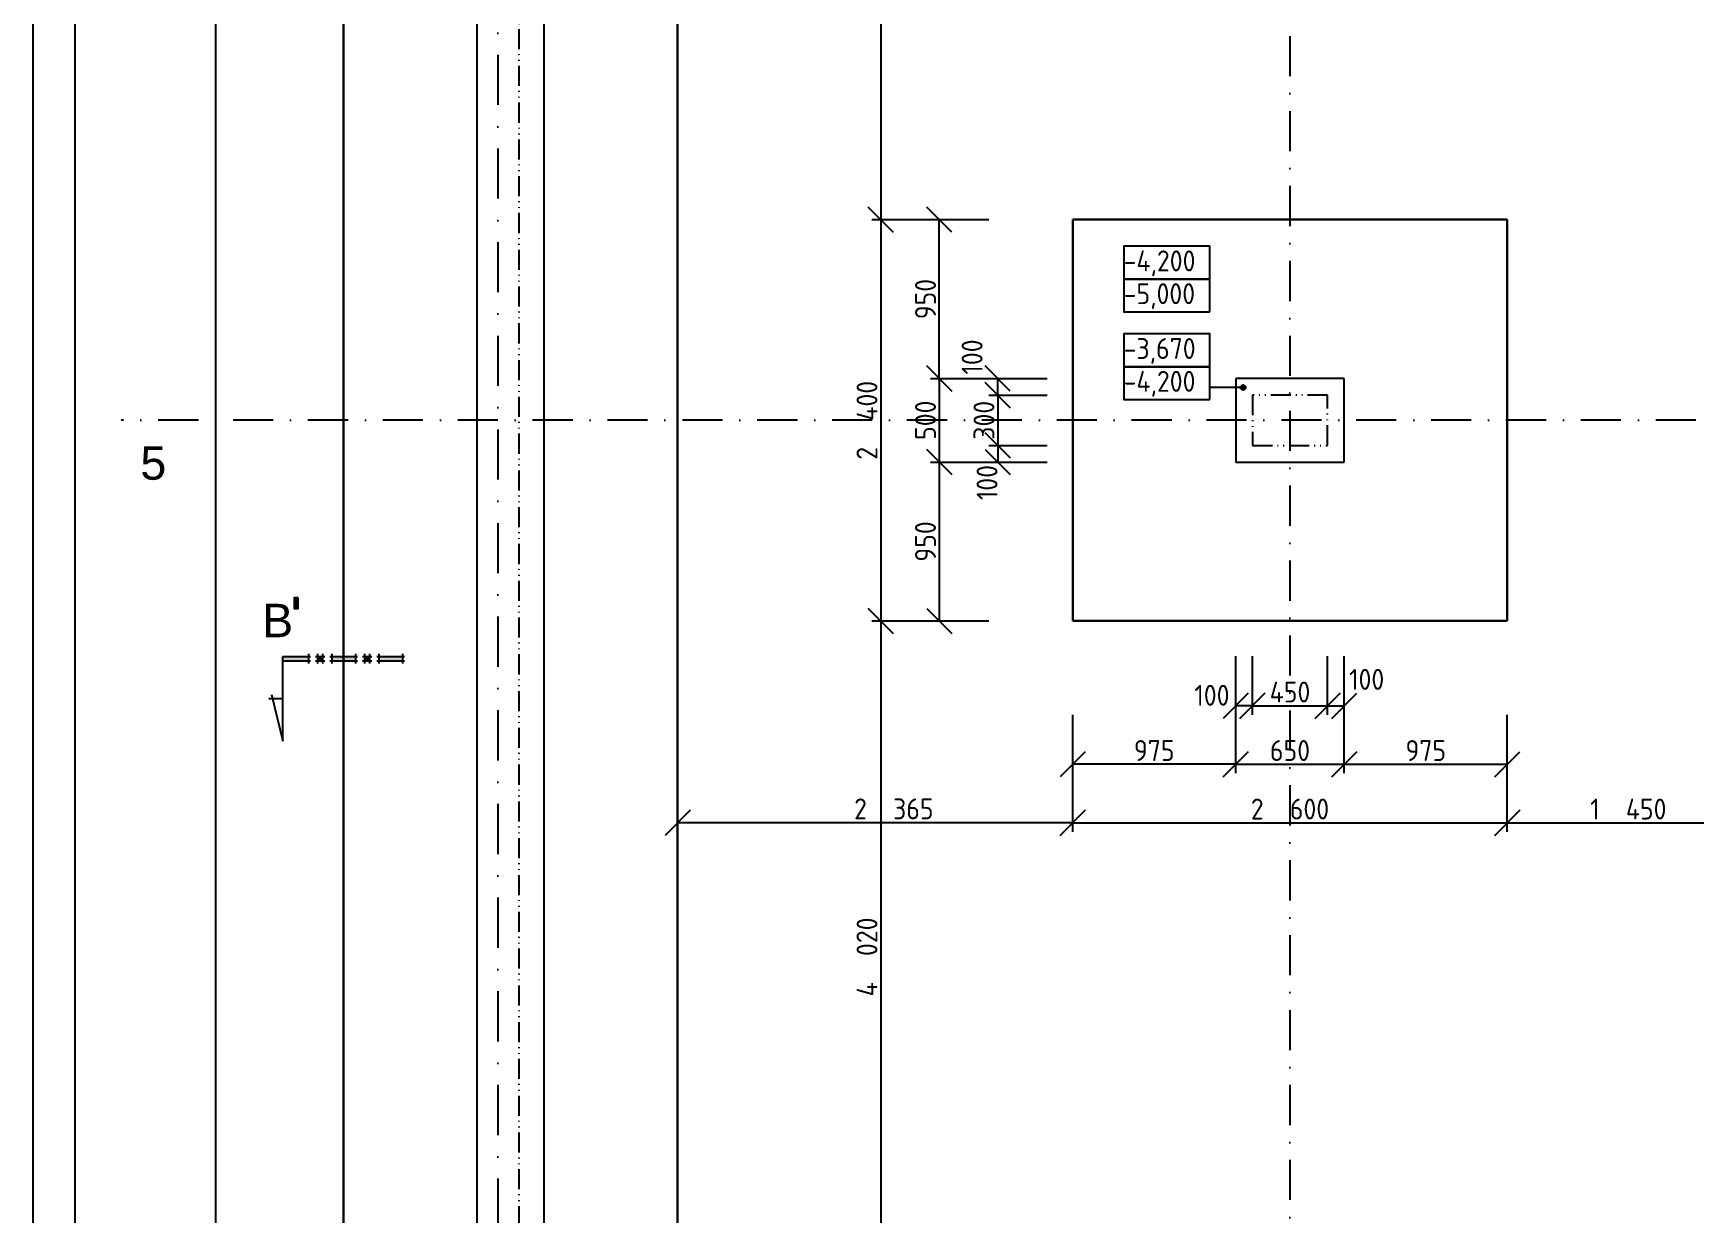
# Model space of a CAD drawing. Extents: x 4511820 to 5180432, y -1526536 to -944957.
# Drawn here: x 4977915 to 4987858, y -1477724 to -1470663 of the extents above; entities that cross this region are included whole.
import ezdxf

# ---------------------------------------------------------------- set-up
doc = ezdxf.new("R2010")
doc.units = 0
doc.header["$MEASUREMENT"] = 0
doc.linetypes.add('ACAD_ISO12W100', pattern=[22, 12, -3, 0.5, -3, 0.5, -3])
doc.linetypes.add('BODKOCIARKOVANA_3', pattern=[5.6, 3, -1.3, 0, -1.3])
doc.layers.get('0').update_dxf_attribs({"linetype": 'CONTINUOUS'})
doc.layers.get('Defpoints').update_dxf_attribs({"color": 61, "linetype": 'CONTINUOUS'})
for name, color, linetype in [('KÓTY', 4, 'CONTINUOUS'), ('MÚRY', 1, 'CONTINUOUS'), ('osi', 253, 'CONTINUOUS'), ('TENKÁ', 7, 'CONTINUOUS')]:
    doc.layers.add(name, color=color, linetype=linetype)
doc.styles.add('styl1', font='arial.ttf')
doc.styles.add('STYLE1', font='isocp.shx')
doc.dimstyles.new('STANDARD-50', dxfattribs={"dimtxt": 125, "dimasz": 150, "dimexe": 10, "dimexo": 200, "dimgap": 20, "dimtad": 1, "dimdsep": 46, "dimlunit": 6, "dimtxsty": 'STYLE1', "dimblk1": 'OBLIQUE', "dimblk2": 'OBLIQUE', "dimsah": 1, "dimcen": 2.5, "dimse1": 1, "dimse2": 1, "dimadec": 0, "dimazin": 0, "dimtfac": 1, "dimtmove": 1, "dimatfit": 3, "dimldrblk": 'OBLIQUE', "dimfxl": 1, "dimtolj": 1, "dimtzin": 0, "dimarcsym": 0})

# ---------------------------------------------------------------- blocks, each defined once
blk = doc.blocks.new('_OBLIQUE')
at = {"color": 0, "linetype": 'ByBlock'}
blk.add_line((-0.5, -0.5), (0.5, 0.5), dxfattribs=at)
blk = doc.blocks.new('*D42827')
at = {"layer": 'Defpoints', "color": 0}
for p in [(4981355.5, -1466458), (4979005, -1500068), (4980555.5, -1500068)]:
    blk.add_point(p, dxfattribs=at)
at = {"layer": 'KÓTY', "color": 0, "lineweight": -2}
blk.add_line((4979005, -1466458), (4979005, -1500068), dxfattribs=at)
at = {"layer": 'KÓTY', "color": 0, "linetype": 'ByBlock', "lineweight": -2, "xscale": 150, "yscale": 150, "zscale": 150}
for p, rotation in [((4979005, -1466458), 90), ((4979005, -1500068), 270)]:
    blk.add_blockref('_OBLIQUE', p, dxfattribs=dict(at, rotation=rotation))
at = {"layer": 'KÓTY', "color": 0, "insert": (4978922.5, -1483263), "char_height": 125, "attachment_point": 5, "rotation": 90, "style": 'STYLE1'}
blk.add_mtext('\\A1;33ﾠ610', dxfattribs=at)
blk = doc.blocks.new('*D42835')
at = {"layer": 'Defpoints', "color": 0}
for p in [(4984186, -1467733), (4982987, -1471778), (4984136, -1471778)]:
    blk.add_point(p, dxfattribs=at)
at = {"layer": 'KÓTY', "color": 0, "lineweight": -2}
blk.add_line((4982987, -1467733), (4982987, -1471778), dxfattribs=at)
at = {"layer": 'KÓTY', "color": 0, "linetype": 'ByBlock', "lineweight": -2, "xscale": 150, "yscale": 150, "zscale": 150}
for p, rotation in [((4982987, -1467733), 90), ((4982987, -1471778), 270)]:
    blk.add_blockref('_OBLIQUE', p, dxfattribs=dict(at, rotation=rotation))
at = {"layer": 'KÓTY', "color": 0, "insert": (4982904.5, -1469755.5), "char_height": 125, "attachment_point": 5, "rotation": 90, "style": 'STYLE1'}
blk.add_mtext('\\A1;4ﾠ045', dxfattribs=at)
blk = doc.blocks.new('*D42836')
at = {"layer": 'Defpoints', "color": 0}
for p in [(4984136, -1471778), (4982987, -1474178), (4984136, -1474178)]:
    blk.add_point(p, dxfattribs=at)
at = {"layer": 'KÓTY', "color": 0, "lineweight": -2}
blk.add_line((4982987, -1471778), (4982987, -1474178), dxfattribs=at)
at = {"layer": 'KÓTY', "color": 0, "linetype": 'ByBlock', "lineweight": -2, "xscale": 150, "yscale": 150, "zscale": 150}
for p, rotation in [((4982987, -1471778), 90), ((4982987, -1474178), 270)]:
    blk.add_blockref('_OBLIQUE', p, dxfattribs=dict(at, rotation=rotation))
at = {"layer": 'KÓTY', "color": 0, "insert": (4982904.5, -1472978), "char_height": 125, "attachment_point": 5, "rotation": 90, "style": 'STYLE1'}
blk.add_mtext('\\A1;2ﾠ400', dxfattribs=at)
blk = doc.blocks.new('*D42837')
at = {"layer": 'Defpoints', "color": 0}
for p in [(4983337, -1471778), (4985111, -1471778), (4985111, -1472728)]:
    blk.add_point(p, dxfattribs=at)
at = {"layer": 'KÓTY', "color": 0, "lineweight": -2}
blk.add_line((4983337, -1472728), (4983337, -1471778), dxfattribs=at)
at = {"layer": 'KÓTY', "color": 0, "linetype": 'ByBlock', "lineweight": -2, "xscale": 150, "yscale": 150, "zscale": 150}
for p, rotation in [((4983337, -1471778), 90), ((4983337, -1472728), 270)]:
    blk.add_blockref('_OBLIQUE', p, dxfattribs=dict(at, rotation=rotation))
at = {"layer": 'KÓTY', "color": 0, "insert": (4983254.5, -1472253), "char_height": 125, "attachment_point": 5, "rotation": 90, "style": 'STYLE1'}
blk.add_mtext('\\A1;950', dxfattribs=at)
blk = doc.blocks.new('*D42838')
at = {"layer": 'Defpoints', "color": 0}
for p in [(4985111, -1472728), (4983337, -1473228), (4985111, -1473228)]:
    blk.add_point(p, dxfattribs=at)
at = {"layer": 'KÓTY', "color": 0, "lineweight": -2}
blk.add_line((4983337, -1472728), (4983337, -1473228), dxfattribs=at)
at = {"layer": 'KÓTY', "color": 0, "linetype": 'ByBlock', "lineweight": -2, "xscale": 150, "yscale": 150, "zscale": 150}
for p, rotation in [((4983337, -1472728), 90), ((4983337, -1473228), 270)]:
    blk.add_blockref('_OBLIQUE', p, dxfattribs=dict(at, rotation=rotation))
at = {"layer": 'KÓTY', "color": 0, "insert": (4983254.5, -1472978), "char_height": 125, "attachment_point": 5, "rotation": 90, "style": 'STYLE1'}
blk.add_mtext('\\A1;500', dxfattribs=at)
blk = doc.blocks.new('*D42839')
at = {"layer": 'Defpoints', "color": 0}
for p in [(4985111, -1473228), (4983337, -1474178), (4985111, -1474178)]:
    blk.add_point(p, dxfattribs=at)
at = {"layer": 'KÓTY', "color": 0, "lineweight": -2}
blk.add_line((4983337, -1473228), (4983337, -1474178), dxfattribs=at)
at = {"layer": 'KÓTY', "color": 0, "linetype": 'ByBlock', "lineweight": -2, "xscale": 150, "yscale": 150, "zscale": 150}
for p, rotation in [((4983337, -1473228), 90), ((4983337, -1474178), 270)]:
    blk.add_blockref('_OBLIQUE', p, dxfattribs=dict(at, rotation=rotation))
at = {"layer": 'KÓTY', "color": 0, "insert": (4983254.5, -1473703), "char_height": 125, "attachment_point": 5, "rotation": 90, "style": 'STYLE1'}
blk.add_mtext('\\A1;950', dxfattribs=at)
blk = doc.blocks.new('*D42840')
at = {"layer": 'Defpoints', "color": 0}
for p in [(4985661, -1472828), (4983687, -1473128), (4985661, -1473128)]:
    blk.add_point(p, dxfattribs=at)
at = {"layer": 'KÓTY', "color": 0, "lineweight": -2}
blk.add_line((4983687, -1472828), (4983687, -1473128), dxfattribs=at)
at = {"layer": 'KÓTY', "color": 0, "linetype": 'ByBlock', "lineweight": -2, "xscale": 150, "yscale": 150, "zscale": 150}
for p, rotation in [((4983687, -1472828), 90), ((4983687, -1473128), 270)]:
    blk.add_blockref('_OBLIQUE', p, dxfattribs=dict(at, rotation=rotation))
at = {"layer": 'KÓTY', "color": 0, "insert": (4983604.5, -1472978), "char_height": 125, "attachment_point": 5, "rotation": 90, "style": 'STYLE1'}
blk.add_mtext('\\A1;300', dxfattribs=at)
blk = doc.blocks.new('*D42841')
at = {"layer": 'Defpoints', "color": 0}
for p in [(4983687, -1472728), (4985211, -1472728), (4985211, -1472828)]:
    blk.add_point(p, dxfattribs=at)
at = {"layer": 'KÓTY', "color": 0, "lineweight": -2}
blk.add_line((4983687, -1472828), (4983687, -1472728), dxfattribs=at)
at = {"layer": 'KÓTY', "color": 0, "linetype": 'ByBlock', "lineweight": -2, "xscale": 150, "yscale": 150, "zscale": 150}
for p, rotation in [((4983687, -1472728), 90), ((4983687, -1472828), 270)]:
    blk.add_blockref('_OBLIQUE', p, dxfattribs=dict(at, rotation=rotation))
at = {"layer": 'KÓTY', "color": 0, "insert": (4983533.5, -1472599.5), "char_height": 125, "attachment_point": 5, "rotation": 90, "style": 'STYLE1'}
blk.add_mtext('\\A1;100', dxfattribs=at)
blk = doc.blocks.new('*D42842')
at = {"layer": 'Defpoints', "color": 0}
for p in [(4985211, -1473128), (4983687, -1473228), (4985211, -1473228)]:
    blk.add_point(p, dxfattribs=at)
at = {"layer": 'KÓTY', "color": 0, "lineweight": -2}
blk.add_line((4983687, -1473128), (4983687, -1473228), dxfattribs=at)
at = {"layer": 'KÓTY', "color": 0, "linetype": 'ByBlock', "lineweight": -2, "xscale": 150, "yscale": 150, "zscale": 150}
for p, rotation in [((4983687, -1473128), 90), ((4983687, -1473228), 270)]:
    blk.add_blockref('_OBLIQUE', p, dxfattribs=dict(at, rotation=rotation))
at = {"layer": 'KÓTY', "color": 0, "insert": (4983623, -1473350.5), "char_height": 125, "attachment_point": 5, "rotation": 90, "style": 'STYLE1'}
blk.add_mtext('\\A1;100', dxfattribs=at)
blk = doc.blocks.new('*D42843')
at = {"layer": 'Defpoints', "color": 0}
for p in [(4984136, -1473171.5), (4985111, -1473171.5), (4984136, -1475036)]:
    blk.add_point(p, dxfattribs=at)
at = {"layer": 'KÓTY', "color": 0, "lineweight": -2}
blk.add_line((4985111, -1475036), (4984136, -1475036), dxfattribs=at)
at = {"layer": 'KÓTY', "color": 0, "linetype": 'ByBlock', "lineweight": -2, "xscale": 150, "yscale": 150, "zscale": 150, "rotation": 180}
blk.add_blockref('_OBLIQUE', (4984136, -1475036), dxfattribs=at)
at = {"layer": 'KÓTY', "color": 0, "linetype": 'ByBlock', "lineweight": -2, "xscale": 150, "yscale": 150, "zscale": 150}
blk.add_blockref('_OBLIQUE', (4985111, -1475036), dxfattribs=at)
at = {"layer": 'KÓTY', "color": 0, "insert": (4984623.5, -1474953.5), "char_height": 125, "attachment_point": 5, "style": 'STYLE1'}
blk.add_mtext('\\A1;975', dxfattribs=at)
blk = doc.blocks.new('*D42844')
at = {"layer": 'Defpoints', "color": 0}
for p in [(4985211, -1473071.5), (4985661, -1473071.5), (4985661, -1474686)]:
    blk.add_point(p, dxfattribs=at)
at = {"layer": 'KÓTY', "color": 0, "lineweight": -2}
blk.add_line((4985211, -1474686), (4985661, -1474686), dxfattribs=at)
at = {"layer": 'KÓTY', "color": 0, "linetype": 'ByBlock', "lineweight": -2, "xscale": 150, "yscale": 150, "zscale": 150, "rotation": 180}
blk.add_blockref('_OBLIQUE', (4985211, -1474686), dxfattribs=at)
at = {"layer": 'KÓTY', "color": 0, "linetype": 'ByBlock', "lineweight": -2, "xscale": 150, "yscale": 150, "zscale": 150}
blk.add_blockref('_OBLIQUE', (4985661, -1474686), dxfattribs=at)
at = {"layer": 'KÓTY', "color": 0, "insert": (4985436, -1474603.5), "char_height": 125, "attachment_point": 5, "style": 'STYLE1'}
blk.add_mtext('\\A1;450', dxfattribs=at)
blk = doc.blocks.new('*D42845')
at = {"layer": 'Defpoints', "color": 0}
for p in [(4985111, -1473171.5), (4985761, -1473171.5), (4985761, -1475036)]:
    blk.add_point(p, dxfattribs=at)
at = {"layer": 'KÓTY', "color": 0, "lineweight": -2}
blk.add_line((4985111, -1475036), (4985761, -1475036), dxfattribs=at)
at = {"layer": 'KÓTY', "color": 0, "linetype": 'ByBlock', "lineweight": -2, "xscale": 150, "yscale": 150, "zscale": 150, "rotation": 180}
blk.add_blockref('_OBLIQUE', (4985111, -1475036), dxfattribs=at)
at = {"layer": 'KÓTY', "color": 0, "linetype": 'ByBlock', "lineweight": -2, "xscale": 150, "yscale": 150, "zscale": 150}
blk.add_blockref('_OBLIQUE', (4985761, -1475036), dxfattribs=at)
at = {"layer": 'KÓTY', "color": 0, "insert": (4985436, -1474953.5), "char_height": 125, "attachment_point": 5, "style": 'STYLE1'}
blk.add_mtext('\\A1;650', dxfattribs=at)
blk = doc.blocks.new('*D42846')
at = {"layer": 'Defpoints', "color": 0}
for p in [(4985761, -1473171.5), (4986736, -1473171.5), (4986736, -1475036)]:
    blk.add_point(p, dxfattribs=at)
at = {"layer": 'KÓTY', "color": 0, "lineweight": -2}
blk.add_line((4985761, -1475036), (4986736, -1475036), dxfattribs=at)
at = {"layer": 'KÓTY', "color": 0, "linetype": 'ByBlock', "lineweight": -2, "xscale": 150, "yscale": 150, "zscale": 150, "rotation": 180}
blk.add_blockref('_OBLIQUE', (4985761, -1475036), dxfattribs=at)
at = {"layer": 'KÓTY', "color": 0, "linetype": 'ByBlock', "lineweight": -2, "xscale": 150, "yscale": 150, "zscale": 150}
blk.add_blockref('_OBLIQUE', (4986736, -1475036), dxfattribs=at)
at = {"layer": 'KÓTY', "color": 0, "insert": (4986248.5, -1474953.5), "char_height": 125, "attachment_point": 5, "style": 'STYLE1'}
blk.add_mtext('\\A1;975', dxfattribs=at)
blk = doc.blocks.new('*D42847')
at = {"layer": 'Defpoints', "color": 0}
for p in [(4985661, -1473071.5), (4985761, -1473071.5), (4985761, -1474686)]:
    blk.add_point(p, dxfattribs=at)
at = {"layer": 'KÓTY', "color": 0, "lineweight": -2}
blk.add_line((4985661, -1474686), (4985761, -1474686), dxfattribs=at)
at = {"layer": 'KÓTY', "color": 0, "linetype": 'ByBlock', "lineweight": -2, "xscale": 150, "yscale": 150, "zscale": 150, "rotation": 180}
blk.add_blockref('_OBLIQUE', (4985661, -1474686), dxfattribs=at)
at = {"layer": 'KÓTY', "color": 0, "linetype": 'ByBlock', "lineweight": -2, "xscale": 150, "yscale": 150, "zscale": 150}
blk.add_blockref('_OBLIQUE', (4985761, -1474686), dxfattribs=at)
at = {"layer": 'KÓTY', "color": 0, "insert": (4985895, -1474528), "char_height": 125, "attachment_point": 5, "style": 'STYLE1'}
blk.add_mtext('\\A1;100', dxfattribs=at)
blk = doc.blocks.new('*D42848')
at = {"layer": 'Defpoints', "color": 0}
for p in [(4985111, -1473071.5), (4985211, -1473071.5), (4985111, -1474686)]:
    blk.add_point(p, dxfattribs=at)
at = {"layer": 'KÓTY', "color": 0, "lineweight": -2}
blk.add_line((4985211, -1474686), (4985111, -1474686), dxfattribs=at)
at = {"layer": 'KÓTY', "color": 0, "linetype": 'ByBlock', "lineweight": -2, "xscale": 150, "yscale": 150, "zscale": 150, "rotation": 180}
blk.add_blockref('_OBLIQUE', (4985111, -1474686), dxfattribs=at)
at = {"layer": 'KÓTY', "color": 0, "linetype": 'ByBlock', "lineweight": -2, "xscale": 150, "yscale": 150, "zscale": 150}
blk.add_blockref('_OBLIQUE', (4985211, -1474686), dxfattribs=at)
at = {"layer": 'KÓTY', "color": 0, "insert": (4984969, -1474623), "char_height": 125, "attachment_point": 5, "style": 'STYLE1'}
blk.add_mtext('\\A1;100', dxfattribs=at)
blk = doc.blocks.new('*D42849')
at = {"layer": 'Defpoints', "color": 0}
for p in [(4984136, -1474021.5), (4986736, -1474021.5), (4986736, -1475386)]:
    blk.add_point(p, dxfattribs=at)
at = {"layer": 'KÓTY', "color": 0, "lineweight": -2}
blk.add_line((4984136, -1475386), (4986736, -1475386), dxfattribs=at)
at = {"layer": 'KÓTY', "color": 0, "linetype": 'ByBlock', "lineweight": -2, "xscale": 150, "yscale": 150, "zscale": 150, "rotation": 180}
blk.add_blockref('_OBLIQUE', (4984136, -1475386), dxfattribs=at)
at = {"layer": 'KÓTY', "color": 0, "linetype": 'ByBlock', "lineweight": -2, "xscale": 150, "yscale": 150, "zscale": 150}
blk.add_blockref('_OBLIQUE', (4986736, -1475386), dxfattribs=at)
at = {"layer": 'KÓTY', "color": 0, "insert": (4985436, -1475303.5), "char_height": 125, "attachment_point": 5, "style": 'STYLE1'}
blk.add_mtext('\\A1;2ﾠ600', dxfattribs=at)
blk = doc.blocks.new('*D42862')
at = {"layer": 'Defpoints', "color": 0}
for p in [(4981771, -1474178), (4984136, -1474178), (4981771, -1475386)]:
    blk.add_point(p, dxfattribs=at)
at = {"layer": 'KÓTY', "color": 0, "lineweight": -2}
blk.add_line((4984136, -1475386), (4981771, -1475386), dxfattribs=at)
at = {"layer": 'KÓTY', "color": 0, "linetype": 'ByBlock', "lineweight": -2, "xscale": 150, "yscale": 150, "zscale": 150, "rotation": 180}
blk.add_blockref('_OBLIQUE', (4981771, -1475386), dxfattribs=at)
at = {"layer": 'KÓTY', "color": 0, "linetype": 'ByBlock', "lineweight": -2, "xscale": 150, "yscale": 150, "zscale": 150}
blk.add_blockref('_OBLIQUE', (4984136, -1475386), dxfattribs=at)
at = {"layer": 'KÓTY', "color": 0, "insert": (4983065, -1475302.5), "char_height": 125, "attachment_point": 5, "style": 'STYLE1'}
blk.add_mtext('\\A1;2ﾠ365', dxfattribs=at)
blk = doc.blocks.new('*D42863')
at = {"layer": 'Defpoints', "color": 0}
for p in [(4988186, -1474078), (4986736, -1474178), (4988186, -1475386)]:
    blk.add_point(p, dxfattribs=at)
at = {"layer": 'KÓTY', "color": 0, "lineweight": -2}
blk.add_line((4986736, -1475386), (4988186, -1475386), dxfattribs=at)
at = {"layer": 'KÓTY', "color": 0, "linetype": 'ByBlock', "lineweight": -2, "xscale": 150, "yscale": 150, "zscale": 150, "rotation": 180}
blk.add_blockref('_OBLIQUE', (4986736, -1475386), dxfattribs=at)
at = {"layer": 'KÓTY', "color": 0, "linetype": 'ByBlock', "lineweight": -2, "xscale": 150, "yscale": 150, "zscale": 150}
blk.add_blockref('_OBLIQUE', (4988186, -1475386), dxfattribs=at)
at = {"layer": 'KÓTY', "color": 0, "insert": (4987461, -1475303.5), "char_height": 125, "attachment_point": 5, "style": 'STYLE1'}
blk.add_mtext('\\A1;1ﾠ450', dxfattribs=at)
blk = doc.blocks.new('*D42883')
at = {"layer": 'Defpoints', "color": 0}
for p in [(4984156, -1474178), (4982987, -1478198), (4984156, -1478198)]:
    blk.add_point(p, dxfattribs=at)
at = {"layer": 'KÓTY', "color": 0, "lineweight": -2}
blk.add_line((4982987, -1474178), (4982987, -1478198), dxfattribs=at)
at = {"layer": 'KÓTY', "color": 0, "linetype": 'ByBlock', "lineweight": -2, "xscale": 150, "yscale": 150, "zscale": 150}
for p, rotation in [((4982987, -1474178), 90), ((4982987, -1478198), 270)]:
    blk.add_blockref('_OBLIQUE', p, dxfattribs=dict(at, rotation=rotation))
at = {"layer": 'KÓTY', "color": 0, "insert": (4982904.5, -1476188), "char_height": 125, "attachment_point": 5, "rotation": 90, "style": 'STYLE1'}
blk.add_mtext('\\A1;4ﾠ020', dxfattribs=at)

msp = doc.modelspace()

# ---------------------------------------------------------------- hatches: boundary and pattern name
at = {"layer": 'KÓTY', "ltscale": 0.25}
msp.add_hatch(color=256, dxfattribs=at).paths.add_polyline_path([(4985140.5, -1472782, 1), (4985170.5, -1472782, 1)])
at = {"layer": 'TENKÁ'}
h = msp.add_hatch(color=256, dxfattribs=at)
h.dxf.hatch_style = 1
h.paths.add_polyline_path([(4979476.279, -1474040.342), (4979476.279, -1474103.967), (4979499.904, -1474103.967), (4979499.904, -1474040.342)])
h = msp.add_hatch(color=256, dxfattribs=at)
h.dxf.hatch_style = 1
h.paths.add_polyline_path([(4979561.529, -1474417.434), (4979407.904, -1474417.434), (4979407.904, -1474391.559), (4979561.529, -1474391.559)])
h = msp.add_hatch(color=256, dxfattribs=at)
h.dxf.hatch_style = 1
h.paths.add_polyline_path([(4979616.404, -1474417.434), (4979616.404, -1474391.559), (4979646.654, -1474391.559), (4979646.654, -1474417.434)])
h = msp.add_hatch(color=256, dxfattribs=at)
h.dxf.hatch_style = 1
h.paths.add_polyline_path([(4979842.654, -1474417.434), (4979701.529, -1474417.434), (4979701.529, -1474391.559), (4979842.654, -1474391.559)])
h = msp.add_hatch(color=256, dxfattribs=at)
h.dxf.hatch_style = 1
h.paths.add_polyline_path([(4979897.529, -1474417.434), (4979897.529, -1474391.559), (4979927.779, -1474391.559), (4979927.779, -1474417.434)])
h = msp.add_hatch(color=256, dxfattribs=at)
h.dxf.hatch_style = 1
h.paths.add_polyline_path([(4979982.654, -1474417.434), (4979982.654, -1474391.559), (4980123.779, -1474391.559), (4980123.779, -1474417.434)])

# ---------------------------------------------------------------- linework, layer by layer
at = {"layer": 'KÓTY'}
for p, q in [((4982933.597, -1471778), (4983283.597, -1471778)), ((4983283.597, -1471778), (4983633.597, -1471778)), ((4983283.597, -1472728), (4983633.597, -1472728)), ((4983633.597, -1472728), (4983983.597, -1472728)), ((4985155.5, -1472782), (4984956.316, -1472782)), ((4983633.597, -1472828), (4983983.597, -1472828)), ((4983633.597, -1473128), (4983983.597, -1473128)), ((4983283.597, -1473228), (4983633.597, -1473228)), ((4983633.597, -1473228), (4983983.597, -1473228)), ((4982933.597, -1474178), (4983283.597, -1474178)), ((4983283.597, -1474178), (4983633.597, -1474178)), ((4985111, -1474739.403), (4985111, -1474389.403)), ((4985211, -1474739.403), (4985211, -1474389.403)), ((4985661, -1474739.403), (4985661, -1474389.403)), ((4985761, -1474739.403), (4985761, -1474389.403)), ((4984136, -1475089.403), (4984136, -1474739.403)), ((4985111, -1475089.403), (4985111, -1474739.403)), ((4985761, -1475089.403), (4985761, -1474739.403)), ((4986736, -1475089.403), (4986736, -1474739.403)), ((4984136, -1475439.403), (4984136, -1475089.403)), ((4986736, -1475439.403), (4986736, -1475089.403))]:
    msp.add_line(p, q, dxfattribs=at)
at = {"layer": 'KÓTY', "ltscale": 0.25}
msp.add_circle((4985155.5, -1472782), 15, dxfattribs=at)
at = {"layer": 'MÚRY', "linetype": 'Continuous', "lineweight": 30}
for p, q in [((4979771, -1464910.809), (4979771, -1500068)), ((4981771, -1464910.809), (4981771, -1498068)), ((4984136, -1474178), (4984136, -1471778)), ((4984136, -1471778), (4986736, -1471778)), ((4986736, -1474178), (4986736, -1471778)), ((4984136, -1474178), (4986736, -1474178))]:
    msp.add_line(p, q, dxfattribs=at)
at = {"layer": 'osi', "linetype": 'BODKOCIARKOVANA_3', "ltscale": 100}
msp.add_line((4980696, -1463510.809), (4980696, -1502135.094), dxfattribs=at)
at = {"layer": 'osi', "linetype": 'BODKOCIARKOVANA_3', "ltscale": 80}
for p, q in [((4985436, -1463510.809), (4985436, -1502135.094)), ((5043429.122, -1472978), (4978440.258, -1472978))]:
    msp.add_line(p, q, dxfattribs=at)
at = {"layer": 'TENKÁ', "color": 7}
for p, q in [((4977914.533, -1502898.728), (4977914.533, -1463018.96)), ((4978164.533, -1502648.728), (4978164.533, -1463268.96))]:
    msp.add_line(p, q, dxfattribs=at)
at = {"layer": 'TENKÁ'}
for p, q in [((4980971, -1464910.809), (4980971, -1498868)), ((4980571, -1499268), (4980571, -1466458)), ((4985761, -1472728), (4985111, -1472728)), ((4985111, -1472728), (4985111, -1473228)), ((4985761, -1473228), (4985761, -1472728)), ((4985111, -1473228), (4985761, -1473228)), ((4979561.529, -1474375.309), (4979561.529, -1474432.309)), ((4979616.404, -1474375.309), (4979616.404, -1474432.309)), ((4979646.654, -1474375.309), (4979646.654, -1474432.309)), ((4979701.529, -1474375.309), (4979701.529, -1474432.309)), ((4979842.654, -1474375.309), (4979842.654, -1474432.309)), ((4979897.529, -1474375.309), (4979897.529, -1474432.309)), ((4979927.779, -1474375.309), (4979927.779, -1474432.309)), ((4979982.654, -1474375.309), (4979982.654, -1474432.309)), ((4980123.779, -1474375.309), (4980123.779, -1474432.309)), ((4979407.904, -1474898.184), (4979407.904, -1474390.184)), ((4979407.904, -1474391.559), (4979574.029, -1474391.559)), ((4979407.904, -1474417.434), (4979574.029, -1474417.434)), ((4979603.904, -1474391.559), (4979659.154, -1474391.559)), ((4979603.904, -1474417.434), (4979659.154, -1474417.434)), ((4979689.029, -1474391.559), (4979855.154, -1474391.559)), ((4979689.029, -1474417.434), (4979855.154, -1474417.434)), ((4979885.029, -1474391.559), (4979940.279, -1474391.559)), ((4979885.029, -1474417.434), (4979940.279, -1474417.434)), ((4979970.154, -1474391.559), (4980136.279, -1474391.559)), ((4979970.154, -1474417.434), (4980136.279, -1474417.434)), ((4979407.904, -1474644.184), (4979325.304, -1474644.184)), ((4979341.404, -1474619.284), (4979407.904, -1474898.184))]:
    msp.add_line(p, q, dxfattribs=at)
at = {"layer": 'TENKÁ', "color": 40, "linetype": 'ACAD_ISO12W100', "ltscale": 10}
msp.add_line((4980821, -1466458), (4980821, -1499018), dxfattribs=at)
at = {"layer": 'TENKÁ', "ltscale": 0.25}
for points in [[(4984956.316, -1472133.25), (4984956.316, -1471937), (4984441.684, -1471937), (4984441.684, -1472133.25)], [(4984956.316, -1472329.5), (4984956.316, -1472133.25), (4984441.684, -1472133.25), (4984441.684, -1472329.5)], [(4984956.316, -1472657.5), (4984956.316, -1472461.25), (4984441.684, -1472461.25), (4984441.684, -1472657.5)], [(4984956.316, -1472853.75), (4984956.316, -1472657.5), (4984441.684, -1472657.5), (4984441.684, -1472853.75)]]:
    msp.add_lwpolyline(points, close=True, dxfattribs=at)
at = {"layer": 'TENKÁ', "color": 40, "linetype": 'ACAD_ISO12W100', "ltscale": 10}
msp.add_lwpolyline([(4985661, -1472828), (4985211, -1472828), (4985211, -1473128), (4985661, -1473128)], close=True, dxfattribs=at)
at = {"layer": 'TENKÁ'}
msp.add_lwpolyline([(4979499.904, -1474040.342), (4979476.279, -1474040.342), (4979476.279, -1474103.967), (4979499.904, -1474103.967)], close=True, dxfattribs=at)

# ---------------------------------------------------------------- texts
at = {"layer": 'TENKÁ', "ltscale": 0.25}
for s, height, style, p in [('-4,200', 125, 'STYLE1', (4984440.573, -1472087.201)), ('-5,000', 125, 'STYLE1', (4984440.573, -1472283.451)), ('-3,670', 125, 'STYLE1', (4984440.573, -1472611.451)), ('-4,200', 125, 'STYLE1', (4984440.573, -1472807.701)), ('5', 200, 'styl1', (4978555.562, -1473333.578)), ('B', 200, 'styl1', (4979284.293, -1474275.751))]:
    msp.add_text(s, height=height, dxfattribs=dict(at, style=style)).set_placement(p)

# ---------------------------------------------------------------- dimensions: what is measured, and where the dimension line sits
at = {"layer": 'KÓTY'}
for base, p1, p2, picture, middle in [((4979005.015, -1500068), (4981355.515, -1466458), (4980555.515, -1500068), '*D42827', (4978922.472, -1483263)), ((4982987, -1478198), (4984156, -1474178), (4984156, -1478198), '*D42883', (4982904.457, -1476188))]:
    dim = msp.add_linear_dim(base=base, p1=p1, p2=p2, angle=90, dimstyle='STANDARD-50', dxfattribs=at)
    dim.commit()
    dim.dimension.update_dxf_attribs({"geometry": picture, "text_midpoint": middle})
for base, p1, p2, picture, middle in [((4982987, -1471778), (4984186, -1467733), (4984136, -1471778), '*D42835', (4982904.457, -1469755.5)), ((4982987, -1474178), (4984136, -1471778), (4984136, -1474178), '*D42836', (4982904.457, -1472978)), ((4983337, -1471778), (4985111, -1472728), (4985111, -1471778), '*D42837', (4983254.5, -1472253)), ((4983337, -1473228), (4985111, -1472728), (4985111, -1473228), '*D42838', (4983254.5, -1472978)), ((4983687, -1473128), (4985661, -1472828), (4985661, -1473128), '*D42840', (4983604.5, -1472978)), ((4983337, -1474178), (4985111, -1473228), (4985111, -1474178), '*D42839', (4983254.5, -1473703))]:
    dim = msp.add_linear_dim(base=base, p1=p1, p2=p2, angle=90, dimstyle='STANDARD-50', override={"dimtxsty": 'STYLE1', "dimldrblk": 'OBLIQUE'}, dxfattribs=at)
    dim.commit()
    dim.dimension.update_dxf_attribs({"geometry": picture, "text_midpoint": middle})
for base, p1, p2, picture, middle in [((4983687, -1472728), (4985211, -1472828), (4985211, -1472728), '*D42841', (4983616, -1472599.5)), ((4983687, -1473228), (4985211, -1473128), (4985211, -1473228), '*D42842', (4983705.5, -1473350.5))]:
    dim = msp.add_linear_dim(base=base, p1=p1, p2=p2, angle=90, dimstyle='STANDARD-50', override={"dimtxsty": 'STYLE1', "dimldrblk": 'OBLIQUE'}, dxfattribs=at)
    dim.commit()
    dim.dimension.update_dxf_attribs({"geometry": picture, "text_midpoint": middle, "dimtype": 160})
for base, p1, p2, picture, middle in [((4985111, -1474686), (4985211, -1473071.5), (4985111, -1473071.5), '*D42848', (4984969, -1474705.5)), ((4985761, -1474686), (4985661, -1473071.5), (4985761, -1473071.5), '*D42847', (4985895, -1474610.5)), ((4981771, -1475386), (4984136, -1474178), (4981771, -1474178), '*D42862', (4983065, -1475385))]:
    dim = msp.add_linear_dim(base=base, p1=p1, p2=p2, dimstyle='STANDARD-50', override={"dimtxsty": 'STYLE1', "dimldrblk": 'OBLIQUE'}, dxfattribs=at)
    dim.commit()
    dim.dimension.update_dxf_attribs({"geometry": picture, "text_midpoint": middle, "dimtype": 160})
for base, p1, p2, picture, middle in [((4985661, -1474686), (4985211, -1473071.5), (4985661, -1473071.5), '*D42844', (4985436, -1474603.5)), ((4984136, -1475036), (4985111, -1473171.5), (4984136, -1473171.5), '*D42843', (4984623.5, -1474953.5)), ((4985761, -1475036), (4985111, -1473171.5), (4985761, -1473171.5), '*D42845', (4985436, -1474953.5)), ((4986736, -1475036), (4985761, -1473171.5), (4986736, -1473171.5), '*D42846', (4986248.5, -1474953.5)), ((4986736, -1475386), (4984136, -1474021.5), (4986736, -1474021.5), '*D42849', (4985436, -1475303.457)), ((4988186, -1475386), (4986736, -1474178), (4988186, -1474078), '*D42863', (4987461, -1475303.457))]:
    dim = msp.add_linear_dim(base=base, p1=p1, p2=p2, dimstyle='STANDARD-50', override={"dimtxsty": 'STYLE1', "dimldrblk": 'OBLIQUE'}, dxfattribs=at)
    dim.commit()
    dim.dimension.update_dxf_attribs({"geometry": picture, "text_midpoint": middle})

doc.saveas('drawing.dxf')
